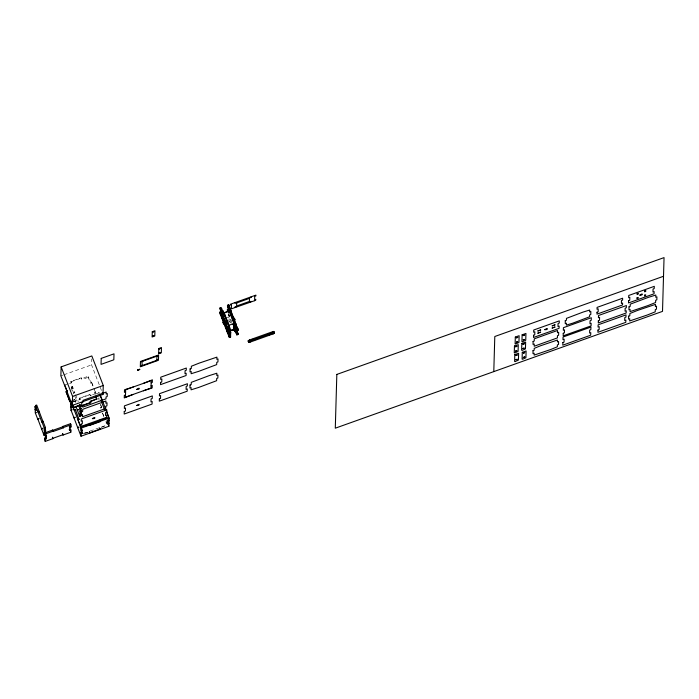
<?xml version="1.0" encoding="UTF-8"?>
<svg xmlns="http://www.w3.org/2000/svg" width="699" height="699" viewBox="0 0 699 699"><rect width="100%" height="100%" fill="white"/><g stroke="black" fill="none" stroke-linecap="round" stroke-linejoin="round"><path stroke-width="0.52" stroke-dasharray="3.5 2.62" d="M229.001 322.204L229.167 315.109M69.507 383.594L71.368 382.93L70.94 381.471L81.171 377.818C81.434 382.668 96.777 371.754 81.6 378.937M72.425 386.224L72.364 388.469L71.193 388.88L71.263 386.643L72.425 386.224L74.854 392.488L73.683 393.24L77.117 402.1M71.368 382.93L70.94 381.471M71.84 390.33L71.927 387.342L70.765 387.762L71.193 388.88M73.482 400.029L74.653 399.618L73.482 400.029L74.627 402.982M73.683 393.24L71.263 386.643M73.168 402.004L80.088 399.54L79.66 398.072L89.891 394.419L90.311 395.887L91.482 395.468M80.088 399.54L79.66 398.072M81.591 379.277L81.171 377.818M90.311 395.887L89.891 394.419M90.538 382.877C92.058 382.606 92.189 384.293 88.109 376.621M101.477 390.496L91.552 364.895L91.726 358.928M95.518 392.305L94.339 393.065L95.518 392.305L93.989 388.364M98.935 400.204L98.996 397.958L97.834 398.378M99.083 394.97L99.162 392.392L92.451 394.786M100.63 407.998L101.801 407.587L100.63 407.998L99.564 405.228M106.3 420.457L106.161 425.298L88.991 431.432M228.739 313.973L228.119 314.192L231.684 323.733M229.595 315.703C229.045 316.699 227.804 314.218 229.115 314.297M60.874 375.852L62.919 375.118M63.941 374.76L91.552 364.895M227.061 317.835L229.115 317.101M70.931 381.811L81.154 378.159M64.876 384.913L71.377 382.589M73.692 392.908L74.854 392.488M79.651 398.413L89.883 394.76M73.177 401.663L80.097 399.199M90.328 395.547L91.49 395.127M95.317 394.105L99.153 392.733M82.928 433.598L87.978 431.79M84.422 433.397L88.257 432.026M101.18 427.412L105.269 425.953M85.488 433.354L88.432 432.305M228.625 320.841L231.832 323.593M228.521 314.524L229.019 315.904M228.573 313.554L231.727 321.68M100.726 404.817L101.442 406.661M100.359 404.232L101.792 407.928M91.7 382.458L93.605 387.386M91.691 382.799L93.596 387.727M93.981 388.705L95.51 392.646M102.543 412.917L104.448 417.845M105.881 421.532L106.597 423.376M102.535 413.258L104.064 417.198M88.1 376.962L90.52 383.218M75.606 394.795L78.279 401.689M71.927 387.342L72.364 388.469M74.653 399.618L75.798 402.572"/><path stroke-width="1.05" d="M222.037 318.307L221.6 316.997L222.099 318.202M38.917 418.762L37.746 419.173L35.317 412.917L35.037 406.565L36.199 406.145M36.636 407.272L35.474 407.683L35.535 405.446L36.697 405.027L42.936 421.471L41.774 421.89L35.535 405.446M37.746 419.173L38.926 418.421M43.993 435.276L44.063 433.039L45.225 432.62L45.164 434.865L43.993 435.276L37.763 418.832M41.774 421.89L42.945 421.13L45.374 427.395L45.662 433.747L44.491 434.158L44.063 433.039M44.491 434.158L44.212 427.814L41.783 421.549M46.055 435.626L46.003 437.618L44.832 438.037L45.208 441.392L52.871 438.657L52.451 437.198M44.963 433.555L45.356 436.167L46.518 435.748L46.082 434.629M45.208 441.392L44.832 438.037M45.356 436.167L44.981 432.803L52.652 430.068L53.08 431.528L63.303 427.875L62.875 426.416L70.547 423.681L70.922 427.045L69.751 427.456L69.664 430.444L70.835 430.025L70.398 428.906L70.765 432.27L63.102 435.005L62.665 433.887M45.269 439.155L46.431 438.736L46.518 435.748M53.08 431.528L52.652 430.068M61.136 366.888L72.591 396.42L72.329 405.385L103.006 394.428L103.26 385.472L91.814 355.94L61.136 366.888L60.874 375.852L81.241 428.085L81.014 436.228L108.904 426.268L109.14 418.124L100.237 395.162M63.303 427.875L62.875 426.416M63.102 435.005L62.674 433.546M66.125 391.929L67.305 391.169L66.125 391.929L69.944 401.768L71.106 401.357L73.535 407.613L80.053 404.957L73.535 407.613M69.944 401.768L66.134 391.589M71.027 410.496L70.756 403.812L71.918 403.393M70.547 423.681L70.922 427.045M72.355 404.511L71.193 404.931L71.263 402.353M70.765 432.27L70.835 430.025M75.282 409.658L74.12 410.077L71.254 402.694M79.721 416.473L79.782 414.236L80.953 413.817L80.892 416.062L79.721 416.473L76.156 406.923M79.101 419.505L75.291 409.317M80.306 412.366L82.639 411.536L82.7 409.299L99.433 403.323L105.933 401.008L105.872 403.244L107.034 402.825L106.947 405.813L105.785 406.233L105.724 408.469L82.491 416.77L82.552 414.524L80.219 415.355L79.939 409.011L78.55 405.429M95.737 396.298L96.777 398.98L90.276 401.305L90.704 402.764L80.481 406.416L80.053 404.957M80.953 413.817L81.39 414.944L81.101 408.592L79.712 405.018M80.577 435.11L80.647 432.524L81.084 433.651L82.255 433.231L81.897 429.125M81.652 405.656L81.739 402.676L82.901 402.257L82.954 400.361L106.187 392.06L106.134 393.965L107.305 393.546L107.218 396.534L106.047 396.953L105.995 398.849L82.762 407.141L82.814 405.245M89.638 424.144L80.813 426.958L81.171 430.663L82.333 430.243M90.704 402.764L90.276 401.305M89.42 431.615L89.848 433.074L89.411 431.956M90.267 401.645L96.777 398.98M99.861 420.492L108.695 417.338L105.837 409.614L104.667 410.374M100.848 400.527L102.019 399.776L100.219 395.503M99.642 427.963L100.071 429.422L99.634 428.304M108.546 422.572L108.983 423.69L107.812 424.11L107.463 419.994M133.116 394.437L124.273 397.932L124.343 395.346L125.505 394.935M133.326 386.966L124.501 389.78L124.431 392.366L125.593 391.947M143.339 390.785L152.164 387.971L152.242 385.394L151.071 385.804M143.557 383.314L152.399 379.819L152.321 382.405L151.159 382.816M221.015 312.505L221.033 311.693L219.87 312.112L220.281 314.043M220.421 309.045L221.592 308.635L221.155 307.508L219.993 307.927L219.967 308.74L220.403 309.867L221.566 309.447L221.129 308.329M221.592 308.486L221.566 309.596L220.395 310.015L229.071 332.375L230.233 331.964L230.268 330.845L221.592 308.486L220.43 308.897L220.395 310.015L222.885 312.942M222.422 315.179L222.483 313.056M225.497 322.23C226.738 325.157 224.362 321.846 225.471 321.156M228.538 309.01L227.376 309.43L227.787 311.37M229.071 306.765L227.909 307.184L227.472 306.066L227.498 305.245L228.66 304.834L229.097 305.952L227.926 306.372M227.787 311.518L227.813 310.4L228.984 309.989M229.482 311.404L227.9 307.333L227.935 306.223L229.097 305.804L237.739 329.281L236.577 329.701L227.498 305.245M228.18 312.069L228.276 308.897L228.888 308.678L228.8 311.85M228.66 304.834L228.634 305.646L227.472 306.066M229.097 305.804L229.071 306.922L227.9 307.333M223.435 322.326L220.281 314.192L220.307 313.082L221.478 312.663L230.146 335.031L230.12 336.14L228.949 336.56L228.809 329.779M229.071 332.375L219.993 307.927M229.193 332.628L229.316 328.39L229.927 328.172L223.164 310.723L222.544 310.941M229.394 337.53L228.984 335.599L230.146 335.179L230.583 336.298L229.412 336.717L230.556 337.119L230.12 335.992L228.957 336.411L229.394 337.53L230.556 337.119M229.534 332.532L230.696 332.121L230.268 330.994L229.097 331.413L229.508 333.353L230.679 332.934L229.054 328.914M229.779 333.467L229.927 328.172M230.556 337.267L230.705 331.973M232.636 324.284L235.039 326.346L235.659 326.127L235.502 331.422L234.89 331.641L235.039 326.346L228.276 308.897M233.728 325.647L236.454 333.877L237.625 333.467L234.209 323.602M236.891 335.004L237.048 329.71M233.693 326.765L236.9 334.856L238.062 334.437L238.088 333.624L237.651 332.497L236.489 332.916L236.917 334.035L238.088 333.624M237.013 330.671L238.184 330.251L238.202 329.439L237.774 328.32L236.603 328.731L237.04 329.858L238.202 329.439M249.858 342.064L248.687 342.484L248.259 341.357L248.276 340.544L249.447 340.125M248.687 342.484L248.276 340.544M272.68 331.833L273.842 331.422L274.279 332.541L273.108 332.96L272.68 331.684L249.447 339.976L249.421 341.095L271.64 333.161M249.849 342.213L249.884 341.103L273.117 332.811L273.082 333.921L249.849 342.213L249.421 340.946L248.259 341.357M254.593 300.692L255.764 300.124L255.79 299.312L254.619 299.722L254.716 296.359L255.886 295.948L255.904 295.127L230.347 304.257L230.321 305.07L231.483 304.65L231.386 308.023L230.224 308.434L230.198 309.255L254.654 300.692M272.68 331.684L273.082 333.921M273.816 332.235L272.654 332.654L273.091 333.773L274.253 333.353L273.842 331.422M274.253 333.353L274.279 332.541M493.791 371.606L494.796 336.507L663.517 276.271M230.399 309.788L230.888 311.107L230.434 309.718M225.646 323.296L225.104 321.348M225.812 323.41L225.122 321.488M234.322 318.194L235.013 320.142L234.383 318.211M235.074 303.06L236.393 302.536M249.823 297.704L251.229 297.189L249.927 297.774M249.814 301.959L251.098 301.435M234.978 307.254L236.279 306.704M141.408 361.663L142.788 361.13M142.806 361.208L141.451 361.733M142.675 365.306L141.285 365.848L142.692 365.367M156.235 356.368L157.616 355.835M157.616 355.948L156.261 356.429M156.113 360.553L157.502 360.011M157.52 360.09L156.174 360.632M222.265 318.115L223.191 316.263M249.718 301.837L251.063 301.321M235.021 302.929L236.332 302.431M234.934 307.079L236.218 306.608M221.26 315.537L228.853 309.788M267.979 333.773L269.167 333.484L268.058 334.052M253.396 338.928L252.933 339.295L253.388 339.321M228.975 310.138L227.813 310.548L227.376 309.43M229.281 311.134L224.169 312.951L228.94 325.262L234.051 323.436L233.885 329.412L229.796 330.872M229.106 331.265L230.268 330.845M236.612 328.582L237.774 328.172M229.08 332.226L230.242 331.815M236.585 329.552L237.747 329.133M230.146 335.031L228.984 335.45L219.87 312.112M236.489 332.768L237.651 332.348M236.463 333.729L237.625 333.318L238.062 334.437M34.95 409.553L36.112 409.133M72.591 396.42L103.26 385.472M35.387 410.671L36.549 410.261M37.964 411.711L39.127 411.292M35.317 412.917L36.488 412.497M37.956 412.043L39.118 411.632M69.952 401.436L71.123 401.016M248.713 341.671L249.884 341.252L249.447 339.976M70.669 406.801L71.831 406.381M71.106 407.919L72.268 407.5M80.49 406.075L90.713 402.423M72.207 409.745L71.045 410.156L81.014 436.228M77.301 409.876L78.471 409.457M79.939 409.011L81.101 408.592M77.292 410.217L78.463 409.797M79.869 411.248L81.04 410.829M41.573 428.679L42.744 428.26M44.212 427.814L45.374 427.395M41.564 429.02L42.735 428.601M75.073 417.128L73.893 417.88L75.064 417.469M44.142 430.051L45.313 429.632M44.579 431.169L45.75 430.759M79.109 419.164L77.939 419.916L80.796 427.299M52.643 430.409L62.866 426.757M45.418 433.93L53.089 431.187M63.312 427.543L70.983 424.8M78.891 426.967L77.711 427.727L78.882 427.307M86.152 425.726L99.284 421.034M81.241 428.085L109.14 418.124M52.888 438.317L63.111 434.664M107.899 421.121L109.061 420.702L108.633 419.583M89.856 432.733L100.079 429.081M228.119 329.919L235.537 330.312M228.643 310.347L229.062 311.378M223.531 312.173L224.021 313.502M234.628 325.996L234.226 324.686L234.672 325.996M234.672 328.582L235.17 329.945L234.742 328.687M234.06 328.801L234.558 330.173M234.506 330.181L234.025 328.836M227.123 327.35L228.25 328.967M225.139 321.505L225.454 322.169M221.644 317.005L221.871 317.495M227.227 331.361L227.621 332.418M223.925 313.458L223.497 312.191M226.118 323.279L225.576 321.889M222.055 313.895L222.203 313.947M221.906 313.1L222.107 313.641M221.959 318.141L221.609 317.11M227.446 327.385L227.76 328.312L227.533 327.595M227.315 331.527L227.603 332.34M228.914 311.37L228.608 310.382M227.551 328.084L227.306 327.35L227.516 327.98M234.925 329.544L235.135 329.98L234.881 329.439M229.316 327.403L229.08 326.459L229.49 327.473M227.393 332.165L227.35 332.051M225.838 321.889L226.135 322.737M229.464 307.936L238.184 330.251M236.437 330.417L237.625 333.467M227.813 310.4L228.599 312.436M233.387 327.77L234.89 331.641M226.694 321.033L227.428 322.929M221.959 310.618L222.745 312.645M224.222 324.362L228.949 336.56M102.246 392.462L103.006 394.428M100.857 400.186L104.675 410.033M108.467 425.149L108.904 426.268M107.375 422.982L107.812 424.11M96.078 397.53L96.768 399.321M99.87 420.151L100.298 421.619L90.066 425.272L89.647 423.804M80.044 405.298L80.481 406.416M79.782 414.236L80.219 415.355M71.464 401.908L73.552 407.272M64.867 385.254L67.296 391.51M81.818 432.113L82.255 433.231M70.756 403.812L71.193 404.931M69.315 426.338L69.751 427.456M69.236 429.326L69.664 430.444M52.442 437.539L52.871 438.657M35.037 406.565L35.474 407.683M45.225 432.62L45.662 433.747M46.003 437.618L46.431 438.736M229.613 310.941L229.455 310.531L229.63 311.011M533.014 350.68L532.988 353.642L534.15 353.222L534.141 355.109L550.864 349.448L557.374 346.774L557.383 344.887L558.553 344.467L558.571 341.505L557.409 341.925L557.426 340.037L540.694 345.699L534.193 348.373L534.176 350.26L533.014 350.68M533.084 341.462L533.057 344.432L534.228 344.013L534.211 346.232L557.444 337.897L557.461 335.677L558.623 335.258L558.65 332.296L557.479 332.707L557.496 330.487L550.995 332.82L534.263 338.823L534.246 341.042L533.084 341.462M565.273 320.675L565.246 323.646L566.408 323.226L566.4 325.105L572.9 323.113L589.633 316.778L589.641 314.891L590.812 314.471L590.83 311.501L589.668 311.92L589.685 310.041L583.184 312.034L566.452 318.368L566.435 320.256L565.273 320.675M597.016 312.243L596.998 314.131L622.564 304.956L622.582 303.069L621.42 303.488L621.437 300.526L622.608 300.107L622.617 298.22L597.06 307.394L597.042 309.281L598.204 308.862L598.187 311.824L597.016 312.243M268.189 335.109L269.604 334.603L268.198 335.083M515.635 346.8L517.042 346.293L515.635 346.774M515.976 355.442L517.391 354.935L515.993 355.398M516.482 337.853L517.889 337.346L516.491 337.827M523.001 344.24L524.407 343.733L523.001 344.223M523.298 335.599L524.704 335.101L523.298 335.581M523.464 353.1L524.87 352.593L523.481 353.056M235.93 323.995L236.428 325.385L235.956 323.978M81.119 424.206L81.058 426.442L106.624 417.32L106.685 415.075L105.523 415.494L105.601 412.506L106.772 412.087L106.833 409.85L81.267 418.981L81.206 421.217L82.377 420.798L82.29 423.786L81.119 424.206M101.224 358.395L101.049 364.371L113.832 359.802L114.007 353.834L101.224 358.395M124.265 411.449L124.195 414.035L152.085 404.074L152.164 401.497L150.993 401.908L151.08 398.919L152.251 398.509L152.321 395.922L124.422 405.883L124.352 408.461L125.514 408.05L125.436 411.038L124.265 411.449M125.654 389.701L125.444 397.172L151.01 388.05L151.22 380.579L125.654 389.701M139.739 369.282L137.528 370.287L139.739 369.282M140.473 361.462L140.324 366.757L158.455 360.282L158.603 354.987L140.473 361.462M142.115 361.427L141.993 365.603L156.821 360.317L156.943 356.132L142.115 361.427M152.268 331.693L152.12 336.988L154.794 336.036L154.942 330.741L152.268 331.693M158.795 348.513L158.638 353.808L161.312 352.846L161.469 347.552L158.795 348.513M159.363 398.928L159.293 401.165L187.192 391.204L187.253 388.967L186.091 389.378L186.179 386.398L187.341 385.979L187.402 383.734L159.512 393.694L159.442 395.94L160.613 395.52L160.525 398.509L159.363 398.928M160.604 382.405L160.534 384.642L186.1 375.52L186.161 373.275L184.999 373.694L185.086 370.706L186.249 370.295L186.318 368.05L160.753 377.18L160.683 379.417L161.853 378.998L161.766 381.986L160.604 382.405M190.119 368.906L190.032 371.894L191.203 371.484L191.133 373.72L198.796 371.326L216.699 364.598L216.769 362.353L217.931 361.942L218.018 358.954L216.847 359.365L216.917 357.128L199.032 363.174L191.351 366.25L191.29 368.495L190.119 368.906M190.041 385.009L189.962 387.997L191.124 387.587L191.063 389.824L198.717 387.429L216.62 380.702L216.69 378.456L217.852 378.045L217.939 375.057L216.777 375.468L216.839 373.231L209.176 375.625L191.273 382.353L191.211 384.599L190.041 385.009M221.478 312.663L220.307 313.231L221.443 313.633L220.281 314.192L221.478 312.663M236.708 302.938L236.62 306.005L249.403 301.444L249.491 298.377L236.708 302.938M336.831 374.419L335.293 428.19L662.512 311.378L664.05 257.608L336.831 374.419M514.464 346.005L514.272 352.794L514.77 352.951L518.081 351.431L518.282 344.651L514.464 346.005M514.814 354.646L514.613 361.435L515.119 361.593L518.431 360.072L518.623 353.283L514.814 354.646M515.312 337.058L515.119 343.847L515.617 344.004L518.938 342.484L519.13 335.695L515.312 337.058M521.83 343.454L521.637 350.243L522.136 350.4L525.447 348.88L525.648 342.091L521.83 343.454M522.127 334.812L521.935 341.601L522.433 341.759L525.744 340.238L525.936 333.449L522.127 334.812M522.293 352.313L522.101 359.103L522.599 359.26L525.919 357.739L526.111 350.95L522.293 352.313M533.582 335.232L533.52 337.468L559.086 328.347L559.148 326.101L557.985 326.52L558.064 323.532L559.235 323.113L559.296 320.876L533.73 329.998L533.669 332.243L534.84 331.824L534.752 334.812L533.582 335.232M537.828 333.152L540.624 332.156L537.828 333.152M537.889 330.959L540.685 329.963L537.889 330.959M552.149 328.041L554.936 327.045L552.149 328.041M552.21 325.848L554.997 324.852L552.21 325.848M562.878 342.589L562.8 345.166L590.699 335.214L590.769 332.628L589.606 333.047L589.694 330.059L590.856 329.64L590.935 327.062L563.036 337.023L562.966 339.6L564.128 339.19L564.041 342.169L562.878 342.589M563.245 333.257L563.176 335.835L591.074 325.883L591.144 323.296L589.982 323.716L590.061 320.727L591.232 320.308L591.302 317.73L563.411 327.691L563.333 330.269L564.504 329.849L564.416 332.838L563.245 333.257M597.968 330.059L597.907 332.305L625.797 322.344L625.867 320.098L624.696 320.518L624.784 317.529L625.946 317.119L626.016 314.873L598.117 324.834L598.056 327.071L599.218 326.66L599.13 329.648L597.968 330.059M598.344 320.727L598.283 322.973L626.173 313.012L626.234 310.767L625.072 311.186L625.159 308.198L626.321 307.787L626.391 305.542L598.493 315.502L598.431 317.739L599.593 317.329L599.506 320.317L598.344 320.727M628.576 300.692L628.515 302.938L654.072 293.807L654.142 291.57L652.971 291.981L653.058 288.993L654.22 288.582L654.29 286.337L628.724 295.467L628.663 297.704L629.825 297.293L629.738 300.282L628.576 300.692M628.654 316.149L628.567 319.137L629.738 318.718L629.668 320.963L647.554 314.917L655.234 311.833L655.295 309.596L656.466 309.176L656.544 306.188L655.382 306.608L655.444 304.371L637.567 310.417L629.886 313.493L629.816 315.73L628.654 316.149M629.03 306.817L628.943 309.806L630.105 309.386L630.044 311.632L647.929 305.585L655.61 302.501L655.671 300.264L656.833 299.845L656.92 296.857L655.758 297.276L655.819 295.03L648.165 297.433L630.253 304.161L630.192 306.398L629.03 306.817M637.016 297.87L636.99 298.683L638.161 298.263L638.178 297.451L637.016 297.87M637.139 293.685L637.112 294.497L638.274 294.087L638.301 293.265L637.139 293.685M644.522 295.188L644.495 296L645.666 295.59L645.684 294.768L644.522 295.188M644.644 291.002L644.618 291.824L645.78 291.404L645.806 290.592L644.644 291.002M229.228 310.138L229.63 311.378L229.298 310.19M234.646 328.591L234.777 329.15L234.646 328.679M152.452 336.306L153.859 335.791L152.461 336.289M158.979 353.126L160.377 352.602L158.996 353.074M253.37 340.396L254.768 339.88L253.37 340.396M515.513 351.125L516.911 350.61L515.513 351.099M516.36 342.178L517.767 341.68L516.378 342.126M515.853 359.767L517.26 359.251L515.879 359.714M523.167 339.932L524.582 339.434L523.193 339.88M522.878 348.565L524.276 348.05L522.887 348.548M523.341 357.434L524.748 356.927L523.341 357.434M222.998 322.23L223.68 324.17L223.042 322.23M92.382 418.675C96.008 419.138 95.562 415.949 92.417 418.596M137.712 370.155L139.678 369.43L137.738 370.103M136.768 389.404C140.412 389.867 140.097 386.591 136.777 389.369M136.689 405.507C140.525 405.901 139.73 402.738 136.689 405.507M544.844 329.692C548.488 330.181 548.182 326.826 544.844 329.692M639.838 295.153C643.351 295.686 643.211 292.339 639.856 295.109M152.583 332.104L153.981 331.623L152.592 332.077M159.101 348.923L160.499 348.417L159.101 348.923M235.135 325.577L234.82 324.72L235.117 325.542M234.96 324.72L235.144 325.21L234.96 324.712"/></g></svg>
